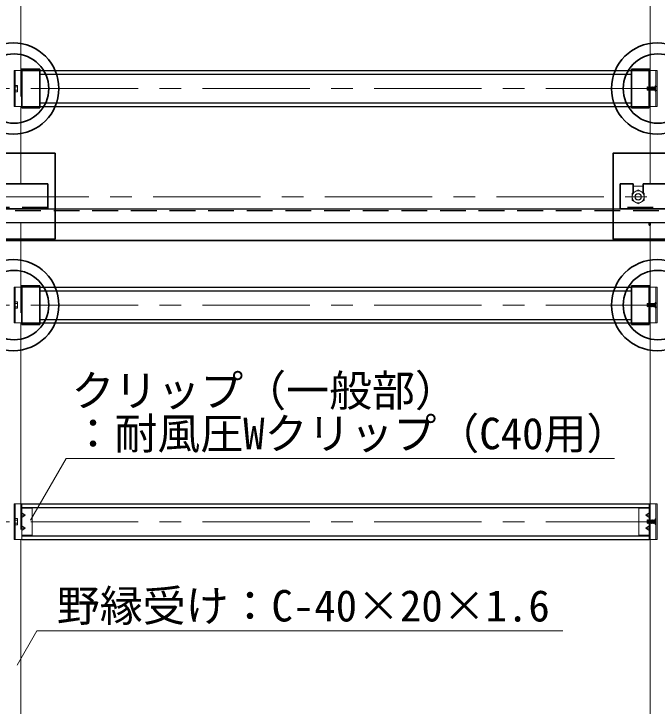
# Model space of a CAD drawing. Units: millimetres at full size, sheet at 1:30; details may follow other scales. Extents: x -5796 to 5910, y -4184 to 4114.
# Drawn here: x -766 to 133, y 1211 to 2179 of the extents above; entities that cross this region are included whole.
import ezdxf
from ezdxf.enums import TextEntityAlignment as Align

# ---------------------------------------------------------------- set-up
doc = ezdxf.new("R2010")
doc.units = ezdxf.units.MM
doc.header["$LTSCALE"] = 30
doc.linetypes.add('CHAIN1', pattern=[8, 5, -1, 1, -1])
doc.linetypes.add('DASHED1', pattern=[1.8, 1.2, -0.6])
for name, color, linetype, lineweight in [('4-0_中心線', 4, 'CHAIN1', 9), ('4-1_吊り材', 7, 'Continuous', 18), ('4-2_野縁受け', 3, 'Continuous', 18), ('4-3_野縁', 2, 'Continuous', 25), ('4-4_斜め部材', 6, 'Continuous', 35), ('4-6_文字', 7, 'Continuous', 18), ('4-7_金具', 6, 'Continuous', 35), ('4-A_クリップ', 7, 'Continuous', 18), ('4-B_ビス', 3, 'Continuous', 18)]:
    doc.layers.add(name, color=color, linetype=linetype, lineweight=lineweight)
doc.styles.add('ＭＳ ゴシック', font='')
doc.styles.get('ＭＳ ゴシック').set_extended_font_data('MS Gothic')

msp = doc.modelspace()

# ---------------------------------------------------------------- linework, layer by layer
at = {"layer": '4-0_中心線'}
for p, q in [((-1222.8, 2074.81), (1318.2, 2074.81)), ((-1051.8, 1923.31), (1489.2, 1923.31)), ((-1222.8, 1771.81), (1318.2, 1771.81)), ((-1222.8, 1468.81), (1318.2, 1468.81))]:
    msp.add_line(p, q, dxfattribs=at)
at = {"layer": '4-1_吊り材'}
for p, q in [((99.2, 1938.31), (113.2, 1938.31)), ((114.7, 1918.4), (114.7, 1928.22)), ((97.7, 1918.4), (106.2, 1913.5)), ((106.2, 1913.5), (114.7, 1918.4))]:
    msp.add_line(p, q, dxfattribs=at)
msp.add_lwpolyline([(97.7, 1918.4), (97.7, 1928.22), (106.2, 1933.13), (114.7, 1928.22)], dxfattribs=at)
for radius in [8.5, 4.76]:
    msp.add_circle((106.2, 1923.31), radius, dxfattribs=at)
at = {"layer": '4-1_吊り材', "linetype": 'DASHED1'}
msp.add_circle((106.2, 1923.31), 4.25, dxfattribs=at)
at = {"layer": '4-2_野縁受け'}
for p, q in [((-756.8, 2099.81), (-756.8, 2352.81)), ((123.2, 2099.81), (123.2, 2352.81)), ((-756.8, 1941.71), (-756.8, 2049.81)), ((123.2, 1941.71), (123.2, 2049.81)), ((-756.8, 1796.81), (-756.8, 1886.71)), ((123.2, 1796.81), (123.2, 1883.71)), ((-756.8, 1493.81), (-756.8, 1746.81)), ((123.2, 1493.81), (123.2, 1746.81)), ((-756.8, 1190.81), (-756.8, 1443.81)), ((123.2, 1190.81), (123.2, 1443.81))]:
    msp.add_line(p, q, dxfattribs=at)
at = {"layer": '4-3_野縁'}
for p, q in [((-730.3, 2099.81), (96.7, 2099.81)), ((-730.3, 2094.81), (96.7, 2094.81)), ((-730.3, 2054.81), (96.7, 2054.81)), ((-730.3, 2049.81), (96.7, 2049.81)), ((-730.3, 1796.81), (96.7, 1796.81)), ((-730.3, 1791.81), (96.7, 1791.81)), ((-730.3, 1751.81), (96.7, 1751.81)), ((-730.3, 1746.81), (96.7, 1746.81)), ((-755.2, 1493.81), (121.6, 1493.81)), ((-755.2, 1488.81), (121.6, 1488.81)), ((-755.2, 1448.81), (121.6, 1448.81)), ((-755.2, 1443.81), (121.6, 1443.81))]:
    msp.add_line(p, q, dxfattribs=at)
at = {"layer": '4-4_斜め部材', "color": 2, "lineweight": 25}
msp.add_line((-818.8, 1906.71), (1081.2, 1906.71), dxfattribs=at)
at = {"layer": '4-4_斜め部材', "color": 2, "linetype": 'DASHED1', "lineweight": 25}
msp.add_line((-818.8, 1904.11), (1081.2, 1904.11), dxfattribs=at)
at = {"layer": '4-4_斜め部材'}
msp.add_line((-793.8, 1861.98), (1006.2, 1861.98), dxfattribs=at)
at = {"layer": '4-4_斜め部材', "color": 2, "lineweight": 25}
msp.add_lwpolyline([(1081.2, 1886.71), (-818.8, 1886.71), (-818.8, 1906.71)], dxfattribs=at)
at = {"layer": '4-6_文字'}
for p, q in [((-693.36, 1557.04), (-743.04, 1470.99)), ((-693.36, 1557.04), (73.09, 1557.04)), ((-734.2, 1316.02), (-761.78, 1268.24)), ((-734.2, 1316.02), (0.99, 1316.02))]:
    msp.add_line(p, q, dxfattribs=at)
at = {"layer": '4-7_金具'}
for p, q in [((-730.3, 2101.86), (-756.8, 2101.86)), ((-755.3, 2047.73), (-755.3, 2101.86)), ((-730.3, 2047.73), (-730.3, 2101.86)), ((96.7, 2047.73), (96.7, 2101.86)), ((123.2, 2101.86), (96.7, 2101.86)), ((121.7, 2077.01), (121.7, 2101.86)), ((-755.3, 2100.26), (-756.8, 2100.26)), ((123.2, 2100.26), (121.7, 2100.26)), ((121.7, 2047.73), (121.7, 2072.71)), ((-730.3, 2047.73), (-755.3, 2047.73)), ((121.7, 2047.73), (96.7, 2047.73)), ((-718.8, 1941.71), (-786.8, 1941.71)), ((-718.8, 1941.71), (-718.8, 1906.71)), ((81.2, 1941.71), (99.2, 1941.71)), ((81.2, 1941.71), (81.2, 1906.71)), ((99.2, 1929.08), (99.2, 1941.71)), ((181.2, 1941.71), (113.2, 1941.71)), ((113.2, 1929.08), (113.2, 1941.71)), ((-718.8, 1906.71), (-818.8, 1906.71)), ((181.2, 1906.71), (81.2, 1906.71)), ((121.6, 1883.71), (121.6, 1886.71)), ((123.2, 1883.71), (121.6, 1883.71)), ((123.2, 1883.71), (123.2, 1886.71)), ((-730.3, 1798.86), (-756.8, 1798.86)), ((-755.3, 1797.26), (-756.8, 1797.26)), ((-755.3, 1744.73), (-755.3, 1798.86)), ((-730.3, 1744.73), (-730.3, 1798.86)), ((96.7, 1744.73), (96.7, 1798.86)), ((123.2, 1798.86), (96.7, 1798.86)), ((121.7, 1774.01), (121.7, 1798.86)), ((123.2, 1797.26), (121.7, 1797.26)), ((121.7, 1744.73), (121.7, 1769.71)), ((-730.3, 1744.73), (-755.3, 1744.73)), ((121.7, 1744.73), (96.7, 1744.73))]:
    msp.add_line(p, q, dxfattribs=at)
at = {"layer": '4-7_金具', "linetype": 'DASHED1'}
for p, q in [((-730.3, 2100.26), (-755.3, 2100.26)), ((121.7, 2100.26), (96.7, 2100.26)), ((-730.3, 2049.33), (-755.3, 2049.33)), ((121.7, 2049.33), (96.7, 2049.33)), ((-718.8, 1908.31), (-818.8, 1908.31)), ((181.2, 1908.31), (81.2, 1908.31)), ((-730.3, 1797.26), (-755.3, 1797.26)), ((121.7, 1797.26), (96.7, 1797.26)), ((-730.3, 1746.33), (-755.3, 1746.33)), ((121.7, 1746.33), (96.7, 1746.33))]:
    msp.add_line(p, q, dxfattribs=at)
at = {"layer": '4-7_金具'}
for points in [[(-828.8, 1864.21), (-708.8, 1864.21), (-708.8, 1984.21), (-828.8, 1984.21)], [(191.2, 1864.21), (191.2, 1984.21), (71.2, 1984.21), (71.2, 1864.21)]]:
    msp.add_lwpolyline(points, close=True, dxfattribs=at)
for centre, radius in [((-767.34, 2074.81), 63.79), ((132.66, 2074.81), 63.79), ((-766.25, 2074.81), 48.52), ((133.75, 2074.81), 48.52), ((-767.34, 1771.81), 63.79), ((132.66, 1771.81), 63.79), ((-766.25, 1771.81), 48.52), ((133.75, 1771.81), 48.52)]:
    msp.add_circle(centre, radius, dxfattribs=at)
at = {"layer": '4-A_クリップ'}
for p, q in [((-755.3, 2099.81), (-766.2, 2099.81)), ((-766.2, 2099.81), (-766.2, 2049.81)), ((-764.6, 2099.81), (-764.6, 2077.21)), ((121.7, 2099.81), (132.6, 2099.81)), ((131, 2099.81), (131, 2049.81)), ((132.6, 2099.81), (132.6, 2049.81)), ((-764.6, 2049.81), (-764.6, 2072.71)), ((129.8, 2078.61), (131, 2078.61)), ((129.8, 2078.61), (129.8, 2071.01)), ((129.8, 2071.01), (131, 2071.01)), ((-755.3, 2049.81), (-766.2, 2049.81)), ((121.7, 2049.81), (132.6, 2049.81)), ((-755.3, 1796.81), (-766.2, 1796.81)), ((-766.2, 1796.81), (-766.2, 1746.81)), ((-764.6, 1796.81), (-764.6, 1774.21)), ((121.7, 1796.81), (132.6, 1796.81)), ((131, 1796.81), (131, 1746.81)), ((132.6, 1796.81), (132.6, 1746.81)), ((129.8, 1775.61), (131, 1775.61)), ((129.8, 1775.61), (129.8, 1768.01)), ((-764.6, 1746.81), (-764.6, 1769.71)), ((129.8, 1768.01), (131, 1768.01)), ((-755.3, 1746.81), (-766.2, 1746.81)), ((121.7, 1746.81), (132.6, 1746.81)), ((-755.2, 1493.81), (-766.2, 1493.81)), ((-766.2, 1493.81), (-766.2, 1443.81)), ((-764.6, 1493.81), (-764.6, 1466.71)), ((-755.2, 1493.81), (-755.2, 1468.81)), ((121.6, 1493.81), (132.6, 1493.81)), ((121.6, 1493.81), (121.6, 1470.91)), ((131, 1443.81), (131, 1493.81)), ((132.6, 1443.81), (132.6, 1493.81)), ((-754.2, 1487.81), (-755.2, 1487.81)), ((-754.2, 1488.81), (-754.2, 1487.81)), ((-740.8, 1487.81), (-754.2, 1487.81)), ((-740.8, 1488.81), (-740.8, 1468.81)), ((107.2, 1488.81), (107.2, 1468.81)), ((107.2, 1487.81), (120.6, 1487.81)), ((120.6, 1488.81), (120.6, 1487.81)), ((120.6, 1487.81), (121.6, 1487.81)), ((-750.72, 1477.81), (-755.2, 1481.06)), ((-750.72, 1477.81), (-755.2, 1474.56)), ((-750.72, 1477.81), (-755.2, 1477.81)), ((117.12, 1477.81), (121.6, 1481.06)), ((117.12, 1477.81), (121.6, 1474.56)), ((117.12, 1477.81), (121.6, 1477.81)), ((129.8, 1472.61), (131, 1472.61)), ((129.8, 1465.01), (129.8, 1472.61)), ((-764.6, 1443.81), (-764.6, 1466.71)), ((-755.2, 1443.81), (-755.2, 1468.81)), ((-750.72, 1459.81), (-755.2, 1463.06)), ((-740.8, 1448.81), (-740.8, 1468.81)), ((107.2, 1448.81), (107.2, 1468.81)), ((117.12, 1459.81), (121.6, 1463.06)), ((121.6, 1443.81), (121.6, 1466.71)), ((129.8, 1465.01), (131, 1465.01)), ((-750.72, 1459.81), (-755.2, 1456.56)), ((-750.72, 1459.81), (-755.2, 1459.81)), ((117.12, 1459.81), (121.6, 1456.56)), ((117.12, 1459.81), (121.6, 1459.81)), ((-755.2, 1443.81), (-766.2, 1443.81)), ((-754.2, 1449.81), (-755.2, 1449.81)), ((-740.8, 1449.81), (-754.2, 1449.81)), ((-754.2, 1448.81), (-754.2, 1449.81)), ((107.2, 1449.81), (120.6, 1449.81)), ((120.6, 1449.81), (121.6, 1449.81)), ((120.6, 1448.81), (120.6, 1449.81)), ((121.6, 1443.81), (132.6, 1443.81))]:
    msp.add_line(p, q, dxfattribs=at)
at = {"layer": '4-A_クリップ', "linetype": 'DASHED1'}
for p, q in [((-756.8, 2099.81), (-756.8, 2049.81)), ((123.2, 2099.81), (123.2, 2076.91)), ((-764.6, 2078.31), (-766.2, 2078.31)), ((129.8, 2077.46), (132.6, 2077.46)), ((-764.6, 2071.31), (-766.2, 2071.31)), ((123.2, 2072.51), (123.2, 2049.81)), ((129.8, 2072.16), (132.6, 2072.16)), ((-756.8, 1796.81), (-756.8, 1746.81)), ((123.2, 1796.81), (123.2, 1773.91)), ((-764.6, 1775.31), (-766.2, 1775.31)), ((129.8, 1774.46), (132.6, 1774.46)), ((-764.6, 1768.31), (-766.2, 1768.31)), ((123.2, 1769.51), (123.2, 1746.81)), ((129.8, 1769.16), (132.6, 1769.16)), ((-756.8, 1493.81), (-756.8, 1443.81)), ((123.2, 1493.81), (123.2, 1470.91)), ((-764.6, 1472.31), (-766.2, 1472.31)), ((-764.6, 1465.31), (-766.2, 1465.31)), ((123.2, 1466.51), (123.2, 1443.81))]:
    msp.add_line(p, q, dxfattribs=at)
at = {"layer": '4-B_ビス'}
for p, q in [((-764.6, 2079.24), (-761.88, 2079.24)), ((-764.6, 2077.21), (-764.6, 2072.41)), ((-761.88, 2077.03), (-764.6, 2077.03)), ((-761.24, 2071.48), (-761.24, 2078.14)), ((118.9, 2076.91), (119.2, 2077.21)), ((118.9, 2076.91), (119.2, 2072.71)), ((118.9, 2076.91), (118.9, 2072.71)), ((119.2, 2072.71), (118.9, 2072.71)), ((119.2, 2077.21), (119.5, 2076.91)), ((119.2, 2072.71), (119.5, 2072.41)), ((119.5, 2076.91), (119.8, 2072.71)), ((119.5, 2072.41), (119.8, 2072.71)), ((119.8, 2076.91), (120.1, 2072.71)), ((120.4, 2076.91), (120.7, 2072.71)), ((120.7, 2076.91), (121, 2072.71)), ((121.3, 2076.91), (121.6, 2072.71)), ((121.6, 2076.91), (121.9, 2072.71)), ((122.2, 2076.91), (122.5, 2072.71)), ((122.2, 2076.91), (122.5, 2076.91)), ((122.5, 2076.91), (122.8, 2077.21)), ((122.5, 2076.91), (122.8, 2072.71)), ((122.8, 2077.21), (123.1, 2076.91)), ((123.1, 2076.91), (123.4, 2072.71)), ((123.4, 2076.91), (123.7, 2072.71)), ((124, 2076.91), (124.3, 2072.71)), ((124.3, 2076.91), (124.6, 2072.71)), ((124.9, 2076.91), (125.2, 2072.71)), ((125.2, 2076.91), (125.5, 2072.71)), ((125.8, 2076.91), (126.1, 2072.71)), ((126.1, 2076.91), (126.4, 2072.71)), ((126.7, 2076.91), (127, 2072.71)), ((127, 2076.91), (127.3, 2072.71)), ((127.6, 2076.91), (127.9, 2072.71)), ((127.9, 2076.91), (128.2, 2072.71)), ((128.5, 2076.91), (128.8, 2072.71)), ((128.5, 2076.91), (128.8, 2076.91)), ((128.8, 2076.91), (129.1, 2077.21)), ((128.8, 2076.91), (129.1, 2072.71)), ((128.8, 2072.71), (129.1, 2072.71)), ((129.1, 2077.21), (129.4, 2076.91)), ((129.4, 2076.91), (129.7, 2072.71)), ((129.4, 2076.91), (129.7, 2076.91)), ((129.7, 2076.91), (129.8, 2077.01)), ((129.7, 2076.91), (129.8, 2075.51)), ((129.7, 2072.71), (129.8, 2072.71)), ((-761.88, 2072.59), (-764.6, 2072.59)), ((-761.88, 2070.38), (-764.6, 2070.38)), ((-764.6, 1776.24), (-761.88, 1776.24)), ((-764.6, 1774.21), (-764.6, 1769.41)), ((-761.88, 1774.03), (-764.6, 1774.03)), ((-761.24, 1768.48), (-761.24, 1775.14)), ((118.9, 1773.91), (119.2, 1774.21)), ((118.9, 1773.91), (119.2, 1769.71)), ((118.9, 1773.91), (118.9, 1769.71)), ((119.2, 1774.21), (119.5, 1773.91)), ((119.5, 1773.91), (119.8, 1769.71)), ((119.8, 1773.91), (120.1, 1769.71)), ((120.4, 1773.91), (120.7, 1769.71)), ((120.7, 1773.91), (121, 1769.71)), ((121.3, 1773.91), (121.6, 1769.71)), ((121.6, 1773.91), (121.9, 1769.71)), ((122.2, 1773.91), (122.5, 1769.71)), ((122.2, 1773.91), (122.5, 1773.91)), ((122.5, 1773.91), (122.8, 1774.21)), ((122.5, 1773.91), (122.8, 1769.71)), ((122.8, 1774.21), (123.1, 1773.91)), ((123.1, 1773.91), (123.4, 1769.71)), ((123.4, 1773.91), (123.7, 1769.71)), ((124, 1773.91), (124.3, 1769.71)), ((124.3, 1773.91), (124.6, 1769.71)), ((124.9, 1773.91), (125.2, 1769.71)), ((125.2, 1773.91), (125.5, 1769.71)), ((125.8, 1773.91), (126.1, 1769.71)), ((126.1, 1773.91), (126.4, 1769.71)), ((126.7, 1773.91), (127, 1769.71)), ((127, 1773.91), (127.3, 1769.71)), ((127.6, 1773.91), (127.9, 1769.71)), ((127.9, 1773.91), (128.2, 1769.71)), ((128.5, 1773.91), (128.8, 1769.71)), ((128.5, 1773.91), (128.8, 1773.91)), ((128.8, 1773.91), (129.1, 1774.21)), ((128.8, 1773.91), (129.1, 1769.71)), ((129.1, 1774.21), (129.4, 1773.91)), ((129.4, 1773.91), (129.7, 1769.71)), ((129.4, 1773.91), (129.7, 1773.91)), ((129.7, 1773.91), (129.8, 1774.01)), ((129.7, 1773.91), (129.8, 1772.51)), ((-761.88, 1769.59), (-764.6, 1769.59)), ((-761.88, 1767.38), (-764.6, 1767.38)), ((119.2, 1769.71), (118.9, 1769.71)), ((119.2, 1769.71), (119.5, 1769.41)), ((119.5, 1769.41), (119.8, 1769.71)), ((128.8, 1769.71), (129.1, 1769.71)), ((129.7, 1769.71), (129.8, 1769.71)), ((-764.6, 1471.21), (-764.6, 1466.41)), ((-761.88, 1471.03), (-764.6, 1471.03)), ((-761.88, 1466.59), (-764.6, 1466.59)), ((-761.24, 1465.48), (-761.24, 1472.14)), ((118.9, 1470.91), (119.2, 1471.21)), ((118.9, 1470.91), (119.2, 1466.71)), ((118.9, 1470.91), (118.9, 1466.71)), ((119.2, 1466.71), (118.9, 1466.71)), ((119.2, 1471.21), (119.5, 1470.91)), ((119.2, 1466.71), (119.5, 1466.41)), ((119.5, 1470.91), (119.8, 1466.71)), ((119.5, 1466.41), (119.8, 1466.71)), ((119.8, 1470.91), (120.1, 1466.71)), ((120.4, 1470.91), (120.7, 1466.71)), ((120.7, 1470.91), (121, 1466.71)), ((121.3, 1470.91), (121.6, 1466.71)), ((121.6, 1470.91), (121.9, 1466.71)), ((122.2, 1470.91), (122.5, 1466.71)), ((122.2, 1470.91), (122.5, 1470.91)), ((122.5, 1470.91), (122.8, 1471.21)), ((122.5, 1470.91), (122.8, 1466.71)), ((122.8, 1471.21), (123.1, 1470.91)), ((123.1, 1470.91), (123.4, 1466.71)), ((123.4, 1470.91), (123.7, 1466.71)), ((124, 1470.91), (124.3, 1466.71)), ((124.3, 1470.91), (124.6, 1466.71)), ((124.9, 1470.91), (125.2, 1466.71)), ((125.2, 1470.91), (125.5, 1466.71)), ((125.8, 1470.91), (126.1, 1466.71)), ((126.1, 1470.91), (126.4, 1466.71)), ((126.7, 1470.91), (127, 1466.71)), ((127, 1470.91), (127.3, 1466.71)), ((127.6, 1470.91), (127.9, 1466.71)), ((127.9, 1470.91), (128.2, 1466.71)), ((128.5, 1470.91), (128.8, 1466.71)), ((128.5, 1470.91), (128.8, 1470.91)), ((128.8, 1470.91), (129.1, 1471.21)), ((128.8, 1470.91), (129.1, 1466.71)), ((128.8, 1466.71), (129.1, 1466.71)), ((129.1, 1471.21), (129.4, 1470.91)), ((129.4, 1470.91), (129.7, 1466.71)), ((129.4, 1470.91), (129.7, 1470.91)), ((129.7, 1470.91), (129.8, 1471.01)), ((129.7, 1470.91), (129.8, 1469.51)), ((129.7, 1466.71), (129.8, 1466.71))]:
    msp.add_line(p, q, dxfattribs=at)
for points in [[(119.5, 2076.91), (119.8, 2076.91), (120.1, 2077.21), (120.4, 2076.91)], [(119.8, 2072.71), (120.1, 2072.71), (120.4, 2072.41), (120.7, 2072.71)], [(120.4, 2076.91), (120.7, 2076.91), (121, 2077.21), (121.3, 2076.91)], [(120.7, 2072.71), (121, 2072.71), (121.3, 2072.41), (121.6, 2072.71)], [(121.3, 2076.91), (121.6, 2076.91), (121.9, 2077.21), (122.2, 2076.91)], [(121.6, 2072.71), (121.9, 2072.71), (122.2, 2072.41)], [(122.2, 2072.41), (122.5, 2072.71), (122.8, 2072.71)], [(122.8, 2072.71), (123.1, 2072.41), (123.4, 2072.71)], [(123.1, 2076.91), (123.4, 2076.91), (123.7, 2077.21), (124, 2076.91)], [(123.4, 2072.71), (123.7, 2072.71), (124, 2072.41), (124.3, 2072.71)], [(124, 2076.91), (124.3, 2076.91), (124.6, 2077.21), (124.9, 2076.91)], [(124.3, 2072.71), (124.6, 2072.71), (124.9, 2072.41), (125.2, 2072.71)], [(124.9, 2076.91), (125.2, 2076.91), (125.5, 2077.21), (125.8, 2076.91)], [(125.2, 2072.71), (125.5, 2072.71), (125.8, 2072.41), (126.1, 2072.71)], [(125.8, 2076.91), (126.1, 2076.91), (126.4, 2077.21), (126.7, 2076.91)], [(126.1, 2072.71), (126.4, 2072.71), (126.7, 2072.41), (127, 2072.71)], [(126.7, 2076.91), (127, 2076.91), (127.3, 2077.21), (127.6, 2076.91)], [(127, 2072.71), (127.3, 2072.71), (127.6, 2072.41), (127.9, 2072.71)], [(127.6, 2076.91), (127.9, 2076.91), (128.2, 2077.21), (128.5, 2076.91)], [(127.9, 2072.71), (128.2, 2072.71), (128.5, 2072.41), (128.8, 2072.71)], [(129.1, 2072.71), (129.4, 2072.41), (129.7, 2072.71)], [(119.5, 1773.91), (119.8, 1773.91), (120.1, 1774.21), (120.4, 1773.91)], [(120.4, 1773.91), (120.7, 1773.91), (121, 1774.21), (121.3, 1773.91)], [(121.3, 1773.91), (121.6, 1773.91), (121.9, 1774.21), (122.2, 1773.91)], [(123.1, 1773.91), (123.4, 1773.91), (123.7, 1774.21), (124, 1773.91)], [(124, 1773.91), (124.3, 1773.91), (124.6, 1774.21), (124.9, 1773.91)], [(124.9, 1773.91), (125.2, 1773.91), (125.5, 1774.21), (125.8, 1773.91)], [(125.8, 1773.91), (126.1, 1773.91), (126.4, 1774.21), (126.7, 1773.91)], [(126.7, 1773.91), (127, 1773.91), (127.3, 1774.21), (127.6, 1773.91)], [(127.6, 1773.91), (127.9, 1773.91), (128.2, 1774.21), (128.5, 1773.91)], [(119.8, 1769.71), (120.1, 1769.71), (120.4, 1769.41), (120.7, 1769.71)], [(120.7, 1769.71), (121, 1769.71), (121.3, 1769.41), (121.6, 1769.71)], [(121.6, 1769.71), (121.9, 1769.71), (122.2, 1769.41)], [(122.2, 1769.41), (122.5, 1769.71), (122.8, 1769.71)], [(122.8, 1769.71), (123.1, 1769.41), (123.4, 1769.71)], [(123.4, 1769.71), (123.7, 1769.71), (124, 1769.41), (124.3, 1769.71)], [(124.3, 1769.71), (124.6, 1769.71), (124.9, 1769.41), (125.2, 1769.71)], [(125.2, 1769.71), (125.5, 1769.71), (125.8, 1769.41), (126.1, 1769.71)], [(126.1, 1769.71), (126.4, 1769.71), (126.7, 1769.41), (127, 1769.71)], [(127, 1769.71), (127.3, 1769.71), (127.6, 1769.41), (127.9, 1769.71)], [(127.9, 1769.71), (128.2, 1769.71), (128.5, 1769.41), (128.8, 1769.71)], [(129.1, 1769.71), (129.4, 1769.41), (129.7, 1769.71)], [(-761.88, 1464.38), (-764.6, 1464.38), (-764.6, 1473.24), (-761.88, 1473.24)], [(119.5, 1470.91), (119.8, 1470.91), (120.1, 1471.21), (120.4, 1470.91)], [(119.8, 1466.71), (120.1, 1466.71), (120.4, 1466.41), (120.7, 1466.71)], [(120.4, 1470.91), (120.7, 1470.91), (121, 1471.21), (121.3, 1470.91)], [(120.7, 1466.71), (121, 1466.71), (121.3, 1466.41), (121.6, 1466.71)], [(121.3, 1470.91), (121.6, 1470.91), (121.9, 1471.21), (122.2, 1470.91)], [(121.6, 1466.71), (121.9, 1466.71), (122.2, 1466.41)], [(122.2, 1466.41), (122.5, 1466.71), (122.8, 1466.71)], [(122.8, 1466.71), (123.1, 1466.41), (123.4, 1466.71)], [(123.1, 1470.91), (123.4, 1470.91), (123.7, 1471.21), (124, 1470.91)], [(123.4, 1466.71), (123.7, 1466.71), (124, 1466.41), (124.3, 1466.71)], [(124, 1470.91), (124.3, 1470.91), (124.6, 1471.21), (124.9, 1470.91)], [(124.3, 1466.71), (124.6, 1466.71), (124.9, 1466.41), (125.2, 1466.71)], [(124.9, 1470.91), (125.2, 1470.91), (125.5, 1471.21), (125.8, 1470.91)], [(125.2, 1466.71), (125.5, 1466.71), (125.8, 1466.41), (126.1, 1466.71)], [(125.8, 1470.91), (126.1, 1470.91), (126.4, 1471.21), (126.7, 1470.91)], [(126.1, 1466.71), (126.4, 1466.71), (126.7, 1466.41), (127, 1466.71)], [(126.7, 1470.91), (127, 1470.91), (127.3, 1471.21), (127.6, 1470.91)], [(127, 1466.71), (127.3, 1466.71), (127.6, 1466.41), (127.9, 1466.71)], [(127.6, 1470.91), (127.9, 1470.91), (128.2, 1471.21), (128.5, 1470.91)], [(127.9, 1466.71), (128.2, 1466.71), (128.5, 1466.41), (128.8, 1466.71)], [(129.1, 1466.71), (129.4, 1466.41), (129.7, 1466.71)]]:
    msp.add_lwpolyline(points, dxfattribs=at)
for centre, radius, start, end in [((-762.52, 2078.14), 1.28, 299.99998, 59.99998), ((-765.4, 2074.81), 4.16, 327.79576, 32.20422), ((-762.52, 2071.48), 1.28, 299.99998, 60), ((-762.52, 1775.14), 1.28, 299.99998, 59.99998), ((-765.4, 1771.81), 4.16, 327.79576, 32.20422), ((-762.52, 1768.48), 1.28, 299.99998, 60), ((-762.52, 1472.14), 1.28, 299.99998, 59.99998), ((-765.4, 1468.81), 4.16, 327.79576, 32.20422), ((-762.52, 1465.48), 1.28, 299.99998, 60)]:
    msp.add_arc(centre, radius, start, end, dxfattribs=at)

# ---------------------------------------------------------------- texts
at = {"layer": '4-6_文字', "color": 4, "style": 'ＭＳ ゴシック'}
for s, p in [('クリップ（一般部）', (-685.85, 1617.04)), ('：耐風圧Wクリップ（C40用）', (-685.85, 1557.04)), ('野縁受け：C-40×20×1.6', (-706.41, 1316.02))]:
    msp.add_text(s, height=43.99, dxfattribs=at).set_placement(p, align=Align.BOTTOM_LEFT)

doc.saveas('drawing.dxf')
